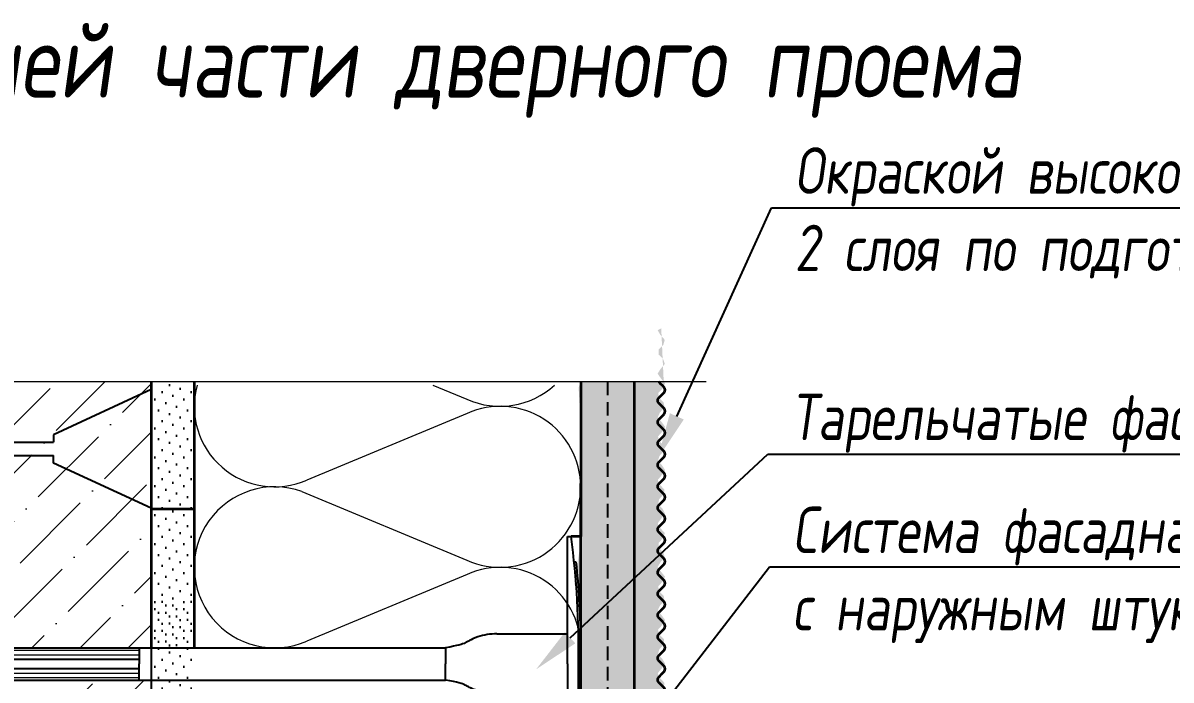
# Model space of a CAD drawing. Header units: millimetres. Extents: x 215300 to 349394, y -116838 to -1602.
# Drawn here: x 347093.6 to 347523, y -1928.4 to -1682.6 of the extents above; entities that cross this region are included whole.
import ezdxf
from ezdxf import colors
from ezdxf.entities.mleader import LeaderData, LeaderLine
from ezdxf.math import Vec2, Vec3

# ---------------------------------------------------------------- set-up
doc = ezdxf.new("R2010")
doc.units = ezdxf.units.MM
doc.linetypes.add('DASHED', pattern=[19.049999999999997, 12.7, -6.35])
for name, color, linetype, lineweight in [('+АР_Размеры', 252, 'Continuous', 9), ('_Линии для надписей', 5, 'Continuous', 9), ('_Штриховки', 250, 'Continuous', 13), ('_Штриховки_точка', 5, 'Continuous', 30), ('АР_Тонкие', 250, 'Continuous', 5), ('АР_Утеплитель', 250, 'Continuous', 13), ('Рисунок', 6, 'Continuous', 35), ('Тонко_черные', 7, 'Continuous', 5)]:
    doc.layers.add(name, color=color, linetype=linetype, lineweight=lineweight)
for name, color, linetype in [('_Дюбель', 5, 'Continuous'), ('_Пунктир', 6, 'DASHED'), ('АР_Таблицы', 250, 'Continuous'), ('Тонкая', 7, 'Continuous')]:
    doc.layers.add(name, color=color, linetype=linetype)
doc.styles.add('Архитект', font='isocpeur.ttf', dxfattribs={"width": 0.8, "oblique": 8})

# ---------------------------------------------------------------- blocks, each defined once
blk = doc.blocks.new('утеплитель')
at = {"layer": 'АР_Утеплитель'}
for p, q in [((-25.97458900007587, 14.5620322346191), (-10.60166635225869, 8.162384554609844)), ((-10.58586496633802, 6.838497686065239), (-25.50526861798312, 0.6238394471720312))]:
    blk.add_line(p, q, dxfattribs=at)
for centre, radius, start, end in [((-28.49999999999955, 7.500000000094474), 7.5, 70.32274650999634, 293.5342702555363), ((-7.521493449437685, 15.02430771533432), 7.52153272777299, 245.825691724005, 359.8148340281726), ((-7.499999495507836, 0.002750887365209564), 7.5, 359.9789847687933, 114.2958742601428)]:
    blk.add_arc(centre, radius, start, end, dxfattribs=at)

msp = doc.modelspace()

# ---------------------------------------------------------------- hatches: boundary and pattern name
at = {"layer": '_Штриховки'}
h = msp.add_hatch(dxfattribs=at)
h.set_pattern_fill('ANSI36', color=256, scale=4.015936533811981, angle=90, style=0)
h.set_pattern_definition([(224.9999999999999, (347903.9324670539, 4985.514821112624), (-24.79409531471832, -6.762025994923172), [31.87649623713259, -6.375299247426514, 0, -6.375299247426514])])
h.paths.add_polyline_path([(346851.2585428361, -2083.928920368448), (346850.5425783138, -1977.189669670147), (346870.8479259369, -1977.189669670147), (346830.237230691, -1961.000948800104), (346850.5425783138, -1961.000948800104), (346850.5425783138, -1816.773276074107), (346827.5569104991, -1816.773276074107), (346827.5569104991, -2080.263515095341)])
h.paths.add_polyline_path([(346875.446017047, -1977.189669670147), (346875.446017047, -2092.498693911469), (347029.1295319442, -2109.826936379504), (347093.590308286, -2109.826936379504), (347141.5757549026, -2013.123184647991), (347141.5757549026, -1928.39548168282), (347035.1222871324, -1928.39548168282), (347029.0984068585, -1922.371601400612), (347035.1222871324, -1916.347721126681), (347141.5757549026, -1916.347721126681), (347141.5757549026, -1816.773276074107), (346875.446017047, -1816.773276074107), (346875.446017047, -1961.000948800104), (346855.140669424, -1961.000948800104), (346895.7513646038, -1977.189669670147)])
at = {"layer": '_Штриховки_точка'}
h = msp.add_hatch(dxfattribs=at)
h.set_pattern_fill('AR-CONC', color=0, scale=0.06023904800717972, angle=2.571095121417787e-44, style=0)
h.set_pattern_definition([(49.99999999999999, (340089.1844164771, -5007.10609619136), (10.97463102182243, -0.9601553389685255), [1.147553864536773, -12.6230925099045]), (355, (340089.1844164771, -5007.10609619136), (-2.122994285856885, 11.50907028267022), [0.9180430916294197, -10.09847400792362]), (100.451, (340090.0989657265, -5007.186108707127), (8.851676412150807, 10.54886256446486), [0.9752701872362391, -10.72797205959863]), (46.18419999999999, (340089.1844164771, -5004.045952552513), (16.32954335804125, -2.532589810673142), [1.721330796805156, -18.93463876485671]), (96.63559999999995, (340090.5452105852, -5004.257000057029), (14.30100507711941, 14.90467993946379), [1.462905280854345, -16.0919580893978]), (351.1840000000001, (340089.1844164771, -5004.045952552513), (14.30102744675114, 14.90465355298663), [1.377064637444129, -15.14771101188541]), (20.99999999999998, (340090.7144883172, -5004.810988464295), (9.133136025006438, -6.160377479410378), [1.147553864536774, -12.62309250990451]), (326.0000000000001, (340090.7144883172, -5004.810988464295), (3.722895352574994, 11.09530773358717), [0.9180430916294181, -10.0984740079236]), (71.4514, (340091.4755785618, -5005.324351658873), (12.85600623302536, 4.934954958842935), [0.9752701872362391, -10.72797205959863]), (37.49999999999997, (340089.1844164771, -5007.10609619136), (0.1860545194875314, 5.093515045928814), [0, -9.976068262373012, 0, -10.25148118986184, 0, -10.13672580340817]), (7.499999999999996, (340089.1844164771, -5007.10609619136), (4.025152857781855, 6.034782455855557), [0, -5.844874350040626, 0, -9.746557489465655, 0, -3.863431343940468]), (327.5, (340085.7723563458, -5007.10609619136), (8.167848371579236, -0.3450940843954985), [0, -3.825179548455912, 0, -11.93456019118245, 0, -15.83624333060748]), (317.5, (340084.2422845057, -5007.10609619136), (8.923160868776575, 1.531667614011072), [0, -4.972733412992684, 0, -7.925772024400644, 0, -11.24602787246038])])
h.paths.add_polyline_path([(347101.8566635068, -2149.178378836149), (347322.2521916131, -2149.178378836149), (347322.2521916131, -1816.773276074107), (347333.2689117301, -1816.773276074107), (347332.3400362912, -1796.852904126638), (347330.9965927182, -1797.498269433056), (347332.0244499343, -1799.30620127018), (347333.6511495826, -1801.114133107303), (347333.1432365214, -1802.922064944426), (347331.3839991564, -1804.729996781549), (347331.3133101005, -1806.537928618671), (347333.0543669554, -1808.345860455795), (347333.6956119476, -1810.153792292918), (347332.1234538297, -1811.961724130041), (347330.9864032912, -1813.769655967164), (347332.2389443793, -1815.577587804287), (347333.7374449218, -1817.385519633132), (347332.9481400331, -1819.193451470255), (347331.2388781116, -1821.001383307378), (347331.4716986254, -1822.809315144501), (347333.2410038317, -1824.617246981624), (347333.5912412607, -1826.425178818746), (347331.9126110624, -1828.233110655869), (347331.0194461998, -1830.041042492993), (347332.4566831634, -1831.848974330116), (347333.7863858931, -1833.656906167239), (347332.7408153053, -1835.464838004362), (347331.1221273351, -1837.272769841485), (347331.6512994891, -1839.080701678607), (347333.4082544065, -1840.88863351573), (347333.4566742677, -1842.696565352854), (347331.7121706297, -1844.504497189977), (347331.0916693152, -1846.3124290271), (347332.6730035134, -1848.120360864223), (347333.7933713774, -1849.928292701346), (347332.5259249781, -1851.736224530191), (347331.0384096664, -1853.544156367314), (347331.8474497866, -1855.352088204437), (347333.5514558405, -1857.16002004156), (347333.2965738742, -1858.967951878682), (347331.5267953047, -1860.775883715806), (347331.1984099306, -1862.583815552929), (347332.8832426567, -1864.391747390052), (347333.7573006131, -1866.199679227175), (347332.308131891, -1868.007611064297), (347330.9923878124, -1869.81554290142), (347332.0554869433, -1871.623474738544), (347333.6659454268, -1873.431406575666), (347333.1156026545, -1875.239338412789), (347331.3611479264, -1877.047270249912), (347331.3350052065, -1878.855202087035), (347333.0827379525, -1880.663133924158), (347333.6823910888, -1882.471065761281), (347332.0920986846, -1884.278997598404), (347330.9886142177, -1886.086929435528), (347332.2707481201, -1887.894861264372), (347333.747060459, -1889.702793101495), (347332.9184234479, -1891.510724938619), (347331.2198911357, -1893.318656775741), (347331.4967925026, -1895.126588612865), (347333.2668265612, -1896.934520449987), (347333.5733057099, -1898.74245228711), (347331.8824881979, -1900.550384124233), (347331.0276878051, -1902.358315961356), (347332.4885705441, -1904.16624779848), (347333.790138164, -1905.974179635603), (347332.7096990269, -1907.782111472725), (347331.1076877054, -1909.590043309848), (347331.6791090459, -1911.397975146971), (347333.4308457767, -1913.205906984094), (347333.4347070509, -1915.013838821217), (347331.6839630714, -1916.82177065834), (347331.1052586397, -1918.629702495464), (347332.7042915747, -1920.437634332586), (347333.7906956305, -1922.245566161431), (347332.4940919666, -1924.053497998555), (347331.0292003423, -1925.861429835677), (347331.8772920635, -1927.669361672801), (347333.5701328919, -1929.477293509923), (347333.2712578842, -1931.285225347046), (347331.5011860786, -1933.09315718417), (347331.2166639485, -1934.901089021292), (347332.9132484386, -1936.709020858415), (347333.7486441197, -1938.516952695538), (347332.2762651718, -1940.324884532661), (347330.9890918854, -1942.132816369784), (347332.0866789146, -1943.940748206907), (347333.6800252, -1945.74868004403), (347333.0876210497, -1947.556611881153), (347331.3388200582, -1949.364543718276), (347331.3572409585, -1951.172475555399), (347333.1107783632, -1952.980407392522), (347333.6684369411, -1954.788339229645), (347332.0608813498, -1956.59627105849), (347330.9917511427, -1958.404202895613), (347332.3026067601, -1960.212134732736), (347333.7558598621, -1962.020066569859), (347332.8884591215, -1963.827998406982), (347331.2015275848, -1965.635930244105), (347331.5223268967, -1967.443862081228), (347333.2922186417, -1969.251793918351), (347333.5547368671, -1971.059725755474), (347331.8526032069, -1972.867657592597), (347331.036755478, -1974.67558942972), (347332.5204128267, -1976.483521266843), (347333.7929741709, -1978.291453103966), (347332.678435005, -1980.099384941088), (347331.0939715636, -1981.907316778212), (347331.7072591225, -1983.715248615335), (347333.4529065008, -1985.523180452457), (347333.4122065388, -1987.331112289581), (347331.6560934502, -1989.139044126703), (347331.1195739686, -1990.946975963826), (347332.7354345408, -1992.754907792671), (347333.7871011032, -1994.562839629795), (347332.4622113407, -1996.370771466918), (347331.0208145691, -1998.17870330404), (347331.9073747967, -1999.986635141163), (347333.588179234, -2001.794566978287), (347333.2455087286, -2003.602498815409), (347331.4760148526, -2005.410430652533), (347331.2355439077, -2007.218362489656), (347332.9430089961, -2009.026294326779), (347333.7391689757, -2010.834226163902), (347332.2444509677, -2012.642158001024), (347330.9867194405, -2014.450089838147), (347332.1180112127, -2016.258021675271), (347333.6933741344, -2018.065953512393), (347333.0593062764, -2019.873885349517), (347331.3170301869, -2021.68181718664), (347331.3800025224, -2023.489749023762), (347333.1384735528, -2025.297680860886), (347333.6537641395, -2027.10561268973), (347332.0298164607, -2028.913544526854), (347330.9957995635, -2030.721476363977), (347332.3345056635, -2032.529408201099), (347333.763828363, -2034.337340038222), (347332.858261756, -2036.145271875346), (347331.1838021601, -2037.953203712468), (347331.5482871055, -2039.761135549592), (347333.3171654373, -2041.569067386715), (347333.5355494337, -2043.376999223837), (347331.822970725, -2045.18493106096), (347331.0466345173, -2046.992862898083), (347332.5521953763, -2048.800794735205), (347333.7948792789, -2050.608726572329), (347332.6470380067, -2052.416658409452), (347331.080993479, -2054.224590246575), (347331.7357349507, -2056.032522083698), (347333.474421877, -2057.840453920821), (347333.3891874992, -2059.648385757943), (347331.6285763347, -2061.456317586789), (347331.1346006668, -2063.264249423912), (347332.7664176441, -2065.072181261035), (347333.7826024314, -2066.880113098157), (347332.4302978019, -2068.688044935282), (347331.0132669163, -2070.495976772404), (347331.9376832185, -2072.303908609526), (347333.6055802314, -2074.11184044665), (347333.219341109, -2075.919772283773), (347331.4512961955, -2077.727704120896), (347331.2550351731, -2079.535635958019), (347332.9725096941, -2081.343567795142), (347333.7288896836, -2083.151499632265), (347332.2127037815, -2084.959431469388), (347330.9852852455, -2086.767363306511), (347332.1494692686, -2088.575295143634), (347333.7059776609, -2090.383226980757), (347333.0306729695, -2092.191158817879), (347331.2957929479, -2093.999090655002), (347331.403275395, -2095.807022483847), (347333.1658088193, -2097.614954320971), (347333.6383873194, -2099.422886166371), (347331.9989187189, -2101.230818003494), (347331.0007447782, -2103.03874983234), (347332.3664302617, -2104.846681661184), (347333.7709514588, -2106.654613506586), (347332.8278459864, -2108.462545385099), (347331.1667294309, -2110.270477213944), (347331.5746582954, -2112.078408910341), (347333.3416519159, -2113.88634068952), (347333.5157585749, -2115.694272948814), (347331.7936068441, -2117.502205199833), (347331.0573093601, -2119.310135927718), (347332.5838982592, -2121.118065745035), (347333.7958387863, -2122.925999982747), (347332.6155402169, -2124.733940014987), (347331.0687784177, -2126.541868458173), (347331.7644691154, -2128.349771107436), (347333.4953156827, -2130.157698904945), (347333.3658037689, -2131.965723669724), (347331.6017004581, -2133.773717831122), (347331.150029737, -2135.581386729172), (347332.7961705861, -2137.388966209392), (347333.7775354321, -2139.197535146469), (347332.4020389207, -2141.007018029433), (347331.0076678141, -2142.813757245313), (347331.9565747669, -2144.615801503738), (347333.6124222761, -2146.42453345741), (347333.2257635638, -2148.252312956319), (347331.4766823158, -2150.067946166664), (347331.1954163124, -2151.816026997936), (347332.7974091579, -2153.56629386414), (347333.855586186, -2155.532520644352), (347332.9287451226, -2157.622688579675), (347330.9848039355, -2159.084636774874), (347329.9317068201, -2158.005664472886), (347328.8786096385, -2157.272609415823), (347327.825512523, -2157.434951405482), (347326.7724154076, -2158.346648671527), (347325.719318226, -2159.407244343431), (347324.6662211107, -2160.008448087078), (347323.613123929, -2159.665829972584), (347322.5600268136, -2158.680203003639), (347321.5069296983, -2157.659152312166), (347320.4538325166, -2157.210959507385), (347319.4007354013, -2157.719108488677), (347318.3476382857, -2158.757496810175), (347317.2945411041, -2159.717834162588), (347316.2414439887, -2159.994036262675), (347315.1883468071, -2159.340819604123), (347314.1352496917, -2158.270838280426), (347313.0821525764, -2157.392382617424), (347312.0290553946, -2157.299958374097), (347310.9759582792, -2158.077074359554), (347309.9228611638, -2159.157480326826), (347308.8697639822, -2159.932885950065), (347307.8166668669, -2159.837642975695), (347306.7635696852, -2158.957796005401), (347305.7104725699, -2157.888133753187), (347304.6573754544, -2157.23694652006), (347303.6042782728, -2157.515848306773), (347302.5511811574, -2158.477257903272), (347301.4980839757, -2159.515008098359), (347300.4449868604, -2160.020808582744), (347299.3918897448, -2159.570154171891), (347298.3387925633, -2158.548350307814), (347297.285695448, -2157.563680528485), (347296.2325983325, -2157.223689967036), (347295.1795011509, -2157.827038198855), (347294.1264040354, -2158.888067980159), (347293.0733068538, -2159.79848899338), (347292.0202097385, -2159.958041456412), (347290.9671126231, -2159.223160982659), (347289.9140154414, -2158.14407363448), (347288.8609183261, -2157.329069737718), (347287.8078212108, -2157.356692528774), (347286.754724029, -2158.201936902386), (347285.7016269136, -2159.277913458814), (347284.648529732, -2159.976331880489), (347283.5954326165, -2159.762694454244), (347282.5423355011, -2158.828254531121), (347281.4892383196, -2157.776557116797), (347280.4361412041, -2157.215892528835), (347279.3830440887, -2157.606486196802), (347278.3299469071, -2158.608953302528), (347277.2768497916, -2159.615203224399), (347276.2237526102, -2160.017079415639), (347275.1706554947, -2159.466351911482), (347274.1175583793, -2158.417025956949), (347273.0644611977, -2157.477391886161), (347272.0113640824, -2157.251587162053), (347270.9582669007, -2157.941479839722), (347269.9051697853, -2159.01649626788), (347268.8520726699, -2159.868346145516), (347267.7989754882, -2159.908494443807), (347266.7458783729, -2159.100604951251), (347265.6927812574, -2158.021066391541), (347264.6396840758, -2157.278169065691), (347263.5865869604, -2157.425364369048), (347262.5334897786, -2158.33008232614), (347261.4803926632, -2159.392974667051), (347260.427295548, -2160.00575108249), (347259.3741983664, -2159.677422776219), (347258.3211012509, -2158.697044713219), (347257.2680041355, -2157.671966941459), (347256.2149069539, -2157.210478222261), (347255.1618098386, -2157.705832706102), (347254.1087126569, -2158.740702532936), (347253.0556155416, -2159.706797376918), (347252.0025184261, -2159.997608124931), (347250.9494212444, -2159.355455544271), (347249.896324129, -2158.287262320509), (347248.8432270135, -2157.401318754656), (347247.790129832, -2157.293618731245), (347246.7370327166, -2158.061401050095), (347245.6839355348, -2159.141749328712), (347244.6308384197, -2159.926373257807), (347243.5777413042, -2159.84642757777), (347242.5246441225, -2158.974183879358), (347241.4715470071, -2157.902848896238), (347240.4184498255, -2157.240712962528), (347239.3653527102, -2157.504941533732), (347238.3122555948, -2158.460478269631), (347237.259158413, -2159.501631590351), (347236.2060612977, -2160.020111194879), (347235.1529641822, -2159.582860311085), (347234.0998670005, -2158.565198896325), (347233.0467698852, -2157.57539558008), (347231.9936727036, -2157.221195299048), (347230.9405755881, -2157.812855490044), (347229.8874784727, -2158.871473225036), (347228.8343812913, -2159.788758186455), (347227.7812841759, -2159.963420300483), (347226.7281870604, -2159.238497447994), (347225.6750898787, -2158.160091743121), (347224.6219927632, -2157.336493495156), (347223.5688955818, -2157.34875232171), (347222.5157984664, -2158.185769477065), (347221.462701351, -2159.262794801467), (347220.4096041694, -2159.971537977349), (347219.3565070538, -2159.772873227763), (347218.3034099385, -2158.844930119894), (347217.2503127568, -2157.790453526312), (347216.1972156415, -2157.217733772861), (347215.1441184598, -2157.594391661642), (347214.0910213444, -2158.592092363395), (347213.0379242291, -2159.602851867528), (347211.9848270474, -2160.018454920429), (347210.931729932, -2159.480039403471), (347209.8786327504, -2158.433749458182), (347208.8255356349, -2157.487875393848), (347207.7724385196, -2157.24721108569), (347206.719341338, -2157.926522179167), (347205.6662442225, -2159.000233025918), (347204.6131471071, -2159.860053291823), (347203.5600499256, -2159.915548278652), (347202.5069528101, -2159.116509959005), (347201.4538556286, -2158.036546585974), (347200.400758513, -2157.283948460571), (347199.3476613977, -2157.41595557226), (347198.294564216, -2158.313552759445), (347197.2414671007, -2159.378600324958), (347196.1883699852, -2160.002807951233), (347195.1352728037, -2159.688863738416), (347194.0821756882, -2158.71387603404), (347193.0290785065, -2157.684912634671), (347191.9759813912, -2157.210263841322), (347190.9228842758, -2157.692682391589), (347189.8697870942, -2158.723892262803), (347188.8166899788, -2159.695603145676), (347187.7635928635, -2160.000939464653), (347186.7104956817, -2159.369992422841), (347185.6573985663, -2158.303728735139), (347184.6043013847, -2157.410438727391), (347183.5512042693, -2157.287493237551), (347182.4981071539, -2158.045800428838), (347181.4450099722, -2159.125949574399), (347180.3919128568, -2159.919650348394), (347179.3388157414, -2159.855024437176), (347178.2857185599, -2158.990525455047), (347177.2326214444, -2157.917659201975), (347176.1795242627, -2157.244716003807), (347175.1264271474, -2157.494196121707), (347174.0733300321, -2158.443718544329), (347173.0202328504, -2159.48813354628), (347171.967135735, -2160.019150809994), (347170.9140385534, -2159.595431479193), (347169.8609414379, -2158.582053974707), (347168.8078443225, -2157.587258565948), (347167.754747141, -2157.218950664895), (347166.7016500255, -2157.798781370668), (347165.6485529102, -2158.854845614946), (347164.5954557285, -2159.778853055328), (347163.542358613, -2159.968575484095), (347162.4892614315, -2159.253751713825), (347161.436164316, -2158.176169096662), (347160.3830672007, -2157.344117958452), (347159.3299700191, -2157.341009376897), (347158.2768729037, -2158.169657861316), (347157.2237757883, -2159.247590509291), (347156.1706786066, -2159.966516986703), (347155.1175814912, -2159.782881120685), (347154.0644843097, -2158.861576280747), (347153.0113871943, -2157.804461960587), (347151.9582900787, -2157.219828494328), (347150.9051928971, -2157.582441617147), (347149.8520957818, -2158.575234462252), (347148.7989986663, -2159.590362095968), (347147.7459014847, -2160.019570880082), (347146.6928043694, -2159.493608794724), (347145.6397071877, -2158.450496303078), (347144.5866100724, -2157.498523697879), (347143.5335129569, -2157.243068181088), (347142.4804157753, -2157.911656245971), (347141.4273186599, -2158.983920042082), (347140.3742215446, -2159.851569251857), (347139.3211243629, -2159.922395339943), (347138.2680272475, -2159.132349645887), (347137.2149300659, -2158.052102903937), (347136.1618329503, -2157.289945431658), (347135.108735835, -2157.406727159093), (347134.0556386533, -2158.297062131971), (347133.002541538, -2159.364123469408), (347112.6702195645, -2159.801050083201)])
h = msp.add_hatch(dxfattribs=at)
h.set_pattern_fill('DOTS', color=0, scale=2.409561920287191, angle=44.99999999999999, style=0)
h.set_pattern_definition([(44.99999999999997, (340089.1844164771, -5007.10609619136), (-1.352405198984636, 4.057215596953903), [0, -3.825179548455913])])
h.paths.add_polyline_path([(347102.3735565615, -2149.175706019572), (347101.8186289608, -2129.101368981611), (347302.1725088923, -2129.098696165034), (347302.1725088923, -1894.085288301554), (347299.7608146886, -1892.597907927906), (347301.8079813655, -1879.564251843057), (347302.1725088923, -1852.303334684953), (347302.1725088923, -1837.82769434629), (347301.874404921, -1826.707686075972), (347301.437482496, -1819.013247967397), (347302.1725087599, -1816.773276074107), (347322.2521916131, -1816.773276074107), (347322.2521916131, -2149.178378836149)])
h = msp.add_hatch(dxfattribs=at)
h.set_pattern_fill('DOTS', color=0, scale=2.409561920287189, angle=135, style=0)
h.set_pattern_definition([(224.9999999999999, (350849.8774884167, 4961.54836142291), (-4.057215596953906, 1.352405198984634), [0, -3.825179548455909])])
h.paths.add_polyline_path([(347141.5757549026, -1816.773276074107), (347157.6395010395, -1816.773276074107), (347157.6395010395, -1916.347721126681), (347141.5757549026, -1916.347721126681)])
h = msp.add_hatch(dxfattribs=at)
h.set_pattern_fill('DOTS', color=0, scale=2.409561920287189, angle=135, style=0)
h.set_pattern_definition([(224.9999999999999, (350849.8774884167, 4991.346610511149), (-4.057215596953906, 1.352405198984634), [0, -3.825179548455909])])
h.paths.add_polyline_path([(347141.5757549026, -1898.597232594579), (347157.6395010395, -1898.597257121983), (347157.6395010395, -2109.826936379504), (347141.5757549026, -2109.826936379504)])

# ---------------------------------------------------------------- linework, layer by layer
at = {"layer": '+АР_Размеры', "ltscale": 100, "elevation": -2.739175922796548e-08}
msp.add_lwpolyline([(346807.3658039271, -1816.773276074108), (347032.2710325036, -1816.773276074108), (347032.2710325036, -1837.078623672234), (347048.4597534068, -1796.467928467705), (347048.4597534068, -1816.773276074108), (347349.125693658, -1816.773276074108)], dxfattribs=at)
at = {"layer": '_Дюбель'}
for p, q in [((347297.2742489064, -1922.371601400613, -2.737681893735753e-08), (347297.2742489064, -1874.736945772439, -2.737679314957961e-08)), ((347297.2742489064, -1874.736945772439, -2.737679314957961e-08), (347298.6588237528, -1874.736945772439, -2.737679314957961e-08)), ((347300.5743633478, -1884.278895233949, -2.73767983152656e-08), (347299.7676033577, -1884.278895233949, -2.73767983152656e-08)), ((347270.8940287757, -1911.126850997732, -2.737681284983318e-08), (347297.2742489064, -1911.126850997732, -2.737681284983318e-08)), ((347302.2132162715, -1912.58224367912, -2.737681363773314e-08), (347302.2132162715, -1932.160959130384, -2.737682423698193e-08)), ((347035.1222871324, -1916.347721126683, -2.737681567623421e-08), (347251.6145253832, -1916.347721126683, -2.737681567623421e-08)), ((347137.0357061442, -1916.347721126683, -2.737681567623421e-08), (347137.0357061442, -1922.371601400613, -2.737681893735753e-08)), ((347251.6145253832, -1916.347721126683, -2.737681567623421e-08), (347251.6145253832, -1922.371601400613, -2.737681893735753e-08)), ((347048.091757839, -1920.646789535017, -2.737681800360321e-08), (347137.0357061442, -1920.646789535017, -2.737681800360321e-08)), ((347137.0357061442, -1928.395481682822, -2.737682219848086e-08), (347137.0357061442, -1922.371601400613, -2.737681893735753e-08)), ((347251.6145253832, -1928.395481682822, -2.737682219848086e-08), (347251.6145253832, -1922.371601400613, -2.737681893735753e-08)), ((347297.2742489064, -1922.371601400613, -2.737681893735753e-08), (347297.2742489064, -1970.006257037064, -2.737684472513546e-08)), ((347048.091757839, -1924.096413274487, -2.737681987111185e-08), (347137.0357061442, -1924.096413274487, -2.737681987111185e-08)), ((347035.1222871324, -1928.395481682822, -2.737682219848086e-08), (347251.6145253832, -1928.395481682822, -2.737682219848086e-08))]:
    msp.add_line(p, q, dxfattribs=at)
for centre, radius, start, end in [((346972.4590981887, -1917.476922539867, -2.739060666890297e-08), 328.9877908957562, 359.1475200081862, 7.464595362991862), ((346972.4590981887, -1917.476922539867, -2.739060666890297e-08), 329.7904429584973, 0.8504030314166898, 5.777407484078089), ((347270.8940287757, -1935.206412882039, -2.739076823139596e-08), 24.0795618822351, 90, 107.4391717423184), ((346972.4590981887, -1927.266280269638, -2.739060666890297e-08), 328.9877908957562, 352.5354046370081, 0.8524799918137564)]:
    msp.add_arc(centre, radius, start, end, dxfattribs=at)
for points in [[(347263.6775582509, -1912.233649594561, -2.737681344901619e-08), (347257.8512966405, -1914.471361870707, -2.73768146604373e-08), (347261.0992655057, -1914.613145508137, -2.737681473719413e-08), (347251.6145253832, -1916.347721126683, -2.737681567623421e-08)], [(347263.6775582509, -1932.509553214944, -2.737682442569887e-08), (347257.8512966405, -1930.271840938797, -2.737682321427777e-08), (347261.0992655057, -1930.13005729309, -2.737682313752093e-08), (347251.6145253832, -1928.395481682822, -2.737682219848086e-08)]]:
    msp.add_open_spline(points, degree=3, dxfattribs=at)
at = {"layer": '_Пунктир', "ltscale": 0.4}
msp.add_line((347312.2354556472, -1816.773276074108, -2.738162442290444e-08), (347312.2354556472, -2121.579261733014, -2.737603797553894e-08), dxfattribs=at)
at = {"layer": '_Штриховки'}
for p, q in [((347246.9575887003, -1818.069773259364, -2.737266574161401e-08), (347259.6375970288, -1823.348378224672, -2.73726685992707e-08)), ((347259.7010543827, -1828.665023869846, -2.737268639596721e-08), (347199.785676174, -1853.622696932531, -2.737269990720019e-08))]:
    msp.add_line(p, q, dxfattribs=at)
for centre, radius, start, end in [((347187.7590250542, -1826.008472554154, -2.737268495780093e-08), 30.11952400358986, 164.7178229383705, 293.5342816429142), ((347272.0073759247, -1795.791330313765, -2.73726685992707e-08), 30.20599807172604, 245.8256655205685, 312.4768344904889), ((347272.0936942432, -1856.116949171174, -2.737270125750329e-08), 30.11952400358986, 359.9789835074059, 114.2958593985055)]:
    msp.add_arc(centre, radius, start, end, dxfattribs=at)
at = {"layer": 'Рисунок'}
for p, q in [((347141.5757549026, -1816.773276074108, -2.737676177002575e-08), (347141.5757549026, -1916.347696599278, -2.737681567622092e-08)), ((347157.6395010395, -1816.773276074108, -2.737676177002575e-08), (347157.6395010395, -1916.347696599278, -2.737681567622092e-08)), ((347302.2132162715, -1816.773276074108, -2.737676177002575e-08), (347302.2132162715, -1874.736945772439, -2.737679314957961e-08)), ((347322.2752970076, -1816.773276074108, -2.738167048859277e-08), (347322.2752970076, -2148.987494033571, -2.737608091791135e-08)), ((347302.1956143531, -1854.816573824972, -2.738202090063418e-08), (347302.1956143531, -2128.907811362455, -2.737607004745598e-08)), ((347157.6395010395, -1864.52919558731, -2.73767876234518e-08), (347141.5757549026, -1864.52919558731, -2.73767876234518e-08)), ((347302.2132162715, -1874.736945772439, -2.737679314957961e-08), (347298.6585092591, -1874.736945772439, -2.737679314957961e-08))]:
    msp.add_line(p, q, dxfattribs=at)
msp.add_open_spline([(347332.2999937263, -2149.037732209063, -2.737608094510858e-08), (347333.0462005798, -2148.311872091851, -2.737608055215267e-08), (347335.2957518689, -2146.211023825317, -2.737607941482508e-08), (347328.2101632829, -2142.836210772059, -2.737607758781639e-08), (347336.6266274109, -2138.812406694139, -2.73760754094661e-08), (347328.1977165729, -2134.798578266737, -2.737607323651628e-08), (347336.629962542, -2130.782076865479, -2.73760710621194e-08), (347328.1968228914, -2126.766291684298, -2.737606888811027e-08), (347336.6302020049, -2122.750314596663, -2.737606671399725e-08), (347328.1967587211, -2118.734388931317, -2.737606453991206e-08), (347336.6302191567, -2114.718449483274, -2.73760623658194e-08), (347328.1967541517, -2110.702513727173, -2.737606019172876e-08), (347336.6302204149, -2106.686576986003, -2.737605801763758e-08), (347328.1967538204, -2102.670640509726, -2.737605584354654e-08), (347336.6302204811, -2098.654703958946, -2.737605366945546e-08), (347328.1967537544, -2094.638767433001, -2.737605149536439e-08), (347336.6302204811, -2090.622830898777, -2.737604932127332e-08), (347328.1967537544, -2086.606894364553, -2.737604714718225e-08), (347336.6302204811, -2092.920444204097, -2.738217463006885e-08), (347328.1967537544, -2088.904507669874, -2.738217245597778e-08), (347336.6302204811, -2090.622830898777, -2.737604062490902e-08), (347328.1967537544, -2086.606894364553, -2.737603845081796e-08), (347336.6302204811, -2092.920444204097, -2.738216593370457e-08), (347328.1967537544, -2088.904507669874, -2.738216375961349e-08), (347336.6302204811, -2084.888571135651, -2.738216158552243e-08), (347328.1967537544, -2080.872634601427, -2.738215941143134e-08), (347336.6302204811, -2076.856698067203, -2.738215723734028e-08), (347328.1967537544, -2072.84076153298, -2.738215506324921e-08), (347336.6302204811, -2068.824824998756, -2.738215288915814e-08), (347328.1967537544, -2064.808888464534, -2.738215071506706e-08), (347336.6302204811, -2060.79295193031, -2.738214854097599e-08), (347328.1967537544, -2056.777015396087, -2.738214636688492e-08), (347336.6302204811, -2052.761078861864, -2.738214419279386e-08), (347328.1967537544, -2048.745142327641, -2.738214201870277e-08), (347336.6302204811, -2044.729205793418, -2.738213984461171e-08), (347328.1967537544, -2040.713269267473, -2.738213767052063e-08), (347336.6302204811, -2036.697332733249, -2.738213549642957e-08), (347328.1967537544, -2032.681396199025, -2.73821333223385e-08), (347336.6302204811, -2028.665459664802, -2.738213114824742e-08), (347328.1967537544, -2024.64952313058, -2.738212897415636e-08), (347336.6302204811, -2020.633586596355, -2.738212680006528e-08), (347328.1967537544, -2016.617650062132, -2.738212462597421e-08), (347336.6302204811, -2012.60171352791, -2.738212245188314e-08), (347328.1967537544, -2008.585776993687, -2.738212027779207e-08), (347336.6302204811, -2004.569840459463, -2.738211810370098e-08), (347328.1967537544, -2000.55390392524, -2.738211592960992e-08), (347336.6302204811, -1996.537967391016, -2.738211375551885e-08), (347328.1967537544, -1992.522030856793, -2.738211158142778e-08), (347336.6302204811, -1988.50609432257, -2.73821094073367e-08), (347328.1967537544, -1984.490157788346, -2.738210723324564e-08), (347336.6302204811, -1980.474221254122, -2.738210505915456e-08), (347328.1967537544, -1976.4582847199, -2.73821028850635e-08), (347336.6302204811, -1972.442348185677, -2.738210071097242e-08), (347328.1967537544, -1968.426411651453, -2.738209853688136e-08), (347336.6302204811, -1964.41047511723, -2.738209636279028e-08), (347328.1967537544, -1960.394538583006, -2.738209418869921e-08), (347336.6302204811, -1956.378602057061, -2.738209201460813e-08), (347328.1967537544, -1952.362665522838, -2.738208984051706e-08), (347336.6302204811, -1948.346728988615, -2.7382087666426e-08), (347328.1967537544, -1944.330792454392, -2.738208549233492e-08), (347336.6302204811, -1940.314855920168, -2.738208331824385e-08), (347328.1967537544, -1936.298919385944, -2.738208114415278e-08), (347336.6302204811, -1932.282982851722, -2.73820789700617e-08), (347328.1967537544, -1928.267046317499, -2.738207679597064e-08), (347336.6302204811, -1924.251109783275, -2.738207462187956e-08), (347328.1967537544, -1920.235173249052, -2.738207244778849e-08), (347336.6302204811, -1916.219236714828, -2.738207027369743e-08), (347328.1967537544, -1912.203300180605, -2.738206809960635e-08), (347336.6302204811, -1908.187363646382, -2.738206592551527e-08), (347328.1967537544, -1904.171427112158, -2.738206375142421e-08), (347336.6302204811, -1900.155490577934, -2.738206157733312e-08), (347328.1967537544, -1896.139554043712, -2.738205940324206e-08), (347336.6302204811, -1892.123617509489, -2.7382057229151e-08), (347328.1967537544, -1888.107680975266, -2.738205505505992e-08), (347336.6302204811, -1884.091744441042, -2.738205288096885e-08), (347328.1967537544, -1880.075807906819, -2.738205070687777e-08), (347336.6302204811, -1876.059871380873, -2.738204853278671e-08), (347328.1967537544, -1872.04393484665, -2.738204635869564e-08), (347336.6302204811, -1868.027998312427, -2.738204418460456e-08), (347328.1967537544, -1864.012061778204, -2.738204201051349e-08), (347336.6302204811, -1859.99612524398, -2.738203983642242e-08), (347328.1967537544, -1855.980188709757, -2.738203766233135e-08), (347336.6302204811, -1851.964252175535, -2.738203548824028e-08), (347328.1967537544, -1847.948315641311, -2.73820333141492e-08), (347336.6302204811, -1843.932379107087, -2.738203114005814e-08), (347328.1967537544, -1839.916442572864, -2.738202896596705e-08), (347336.6302204811, -1835.900506038641, -2.738202679187599e-08), (347328.1967537544, -1831.884569504417, -2.738202461778492e-08), (347336.6302204811, -1827.868632970194, -2.738202244369385e-08), (347328.1967537544, -1823.852696435971, -2.738202026960277e-08), (347335.9635036097, -1820.154244140035, -2.738201826738684e-08), (347332.1832190434, -1817.794437349988, -2.738201698986793e-08), (347331.407277592, -1816.773276074108, -2.738201643704604e-08)], degree=3, knots=[3.00325970649609, 3.00325970649609, 3.00325970649609, 3.00325970649609, 3.661966684720189, 4.882622246293586, 6.103277807866982, 7.323933369440379, 8.544588931013775, 9.765244492587172, 10.98590005416057, 12.20655561573396, 13.42721117730736, 14.64786673888076, 15.86852230045415, 17.08917786202755, 18.30983342360095, 19.53048898517434, 20.75114454674774, 21.97180010832113, 23.19245566989453, 24.41311123146792, 25.63376679304132, 26.85442235461471, 28.07507791618811, 29.2957334777615, 30.5163890393349, 31.73704460090829, 32.95770016248169, 34.17835572405508, 35.39901128562848, 36.61966684720187, 37.84032240877526, 39.06097797034866, 40.28163353192205, 41.50228909349545, 42.72294465506884, 43.94360021664224, 45.16425577821563, 46.38491133978903, 47.60556690136242, 48.82622246293582, 50.04687802450921, 51.26753358608261, 52.488189147656, 53.7088447092294, 54.92950027080279, 56.15015583237619, 57.37081139394958, 58.59146695552298, 59.81212251709637, 61.03277807866976, 62.25343364024316, 63.47408920181655, 64.69474476338995, 65.91540032496334, 67.13605588653674, 68.35671144811013, 69.57736700968353, 70.79802257125692, 72.01867813283032, 73.23933369440371, 74.4599892559771, 75.6806448175505, 76.9013003791239, 78.12195594069729, 79.34261150227069, 80.56326706384408, 81.78392262541747, 83.00457818699087, 84.22523374856426, 85.44588931013766, 86.66654487171105, 87.88720043328445, 89.10785599485784, 90.32851155643124, 91.54916711800463, 92.76982267957803, 93.99047824115142, 95.21113380272482, 96.43178936429821, 97.6524449258716, 98.873100487445, 100.0937560490184, 101.3144116105918, 102.5350671721652, 103.7557227337386, 104.976378295312, 106.1970338568854, 107.4176894184588, 108.6383449800322, 109.8590005416056, 111.0796561031789, 112.0108109026064, 112.0108109026064, 112.0108109026064, 112.0108109026064], dxfattribs=at)
at = {"layer": 'Тонкая', "ltscale": 100}
for p, q in [((347141.5757549026, -1819.739359393241, -2.737693655103827e-08), (347105.0307324195, -1836.606292830357, -2.737693655103827e-08)), ((347105.0307324195, -1836.606292830357, -2.737693655103827e-08), (347105.0307324195, -1839.417448405969, -2.737693655103827e-08)), ((347072.9835589105, -1839.417448405969, -2.737693655103827e-08), (347105.0307324195, -1839.417448405969, -2.737693655103827e-08)), ((347072.9835589105, -1844.453850227171, -2.737693655103827e-08), (347105.0307324195, -1844.453850227171, -2.737693655103827e-08)), ((347105.0307324195, -1847.265005802783, -2.737693655103827e-08), (347105.0307324195, -1844.453850227171, -2.737693655103827e-08)), ((347141.5757549026, -1864.131939239899, -2.737693655103827e-08), (347105.0307324195, -1847.265005802783, -2.737693655103827e-08)), ((347141.5757549026, -1911.921583992188, -2.737693655103827e-08), (347141.5757549026, -1855.698472521341, -2.737693655103827e-08)), ((347141.5757549026, -1864.131939239899, -2.737693655103827e-08), (347141.5757549026, -2013.123184647993, -2.737693655103827e-08))]:
    msp.add_line(p, q, dxfattribs=at)
at = {"layer": 'Тонко_черные'}
for p, q in [((347048.091757839, -1917.251415836553, -2.73768161654637e-08), (347137.0357061442, -1917.251415836553, -2.73768161654637e-08)), ((347048.091757839, -1918.92760708539, -2.737681707289647e-08), (347137.0357061442, -1918.92760708539, -2.737681707289647e-08)), ((347048.091757839, -1925.815595715836, -2.73768208018186e-08), (347137.0357061442, -1925.815595715836, -2.73768208018186e-08)), ((347048.091757839, -1927.491786964673, -2.737682170925137e-08), (347137.0357061442, -1927.491786964673, -2.737682170925137e-08))]:
    msp.add_line(p, q, dxfattribs=at)

# ---------------------------------------------------------------- block references
at = {"layer": '_Линии для надписей', "xscale": 4.015936533811981, "yscale": 4.015936533811981, "zscale": 4.015936533811981}
msp.add_blockref('утеплитель', (347302.2132162715, -1916.344949794871, -2.736882099589069e-08), dxfattribs=at)

# ---------------------------------------------------------------- texts
at = {"layer": 'АР_Таблицы', "lineweight": 9, "insert": (347205.9142664237, -1700.424082265175, -2.737714133789228e-08), "char_height": 27.77600828059688, "width": 664.7797713896389, "attachment_point": 5, "style": 'Архитект'}
msp.add_mtext('Узел верхней части дверного проема', dxfattribs=at)

# ---------------------------------------------------------------- leaders
at = {"layer": 'АР_Тонкие'}
ml = msp.add_multileader_mtext('Standard', dxfattribs=at)
ml.set_content('\\pxqlsm1;Окраской высококачественной фасадной краской в 2 слоя по подготовленной поверхности', color=256, style='Архитект')
ml.set_leader_properties()
ml.build(insert=Vec2(0, 0))
ml.multileader.update_dxf_attribs({"text_left_attachment_type": 6, "text_right_attachment_type": 6, "dogleg_length": 100, "arrow_head_size": 17.36000517537304})
ctx = ml.context
ctx.base_point, ctx.char_height, ctx.arrow_head_size, ctx.landing_gap_size, ctx.plane_origin, ctx.plane_x_axis = Vec3(347815.556805454, -1751.696120652653, -2.738213337484998e-08), 17.36000517537304, 17.36000517537304, 1.736000517537305, Vec3(345867.8300824178, -2739.710876494563, -2.738213337484998e-08), Vec3(-1, 0)
ctx.left_attachment, ctx.right_attachment = 6, 6
notes = []
notes.append((ctx, [(0, (1, 1, 0), (347373.5616847957, -1751.696120652653, -2.738213337484998e-08), (1, 0), 6.944002070149219, [(0, [(347331.0097406653, -1845.559599037844, -2.738213337484998e-08)], 0, [])])]))
ctx.mtext.insert, ctx.mtext.width, ctx.mtext.flow_direction = Vec3(347382.2416873832, -1729.128113924668, -2.738213337484998e-08), 448.8532756622468, 5
ml = msp.add_multileader_mtext('Standard', dxfattribs=at)
ml.set_content('\\pxsm1,ql;Тарельчатые фасадные дюбеля', color=256, style='Архитект')
ml.set_leader_properties()
ml.build(insert=Vec2(0, 0))
ml.multileader.update_dxf_attribs({"text_left_attachment_type": 6, "text_right_attachment_type": 6, "dogleg_length": 100, "arrow_head_size": 17.36000517537304})
ctx = ml.context
ctx.base_point, ctx.char_height, ctx.arrow_head_size, ctx.landing_gap_size, ctx.plane_origin, ctx.plane_x_axis = Vec3(347658.0217154958, -1843.848207768326, -2.738213337484998e-08), 17.36000517537304, 17.36000517537304, 1.736000517537305, Vec3(345867.8300824178, -2792.218767037157, -2.738213337484998e-08), Vec3(-1, 0)
ctx.left_attachment, ctx.right_attachment = 6, 6
notes.append((ctx, [(0, (1, 1, 0), (347372.2666414159, -1843.848207768326, -2.738213337484998e-08), (1, 0), 6.944002070149219, [(0, [(347285.5338964859, -1924.396258401796, -2.738213337484998e-08)], 0, [])])]))
ctx.mtext.insert, ctx.mtext.width, ctx.mtext.flow_direction = Vec3(347380.9466440036, -1821.280201040342, -2.738213337484998e-08), 349.0592032585619, 5
ml = msp.add_multileader_mtext('Standard', dxfattribs=at)
ml.set_content('\\pxsm1,ql;Система фасадная теплоизоляционная композиционная с наружным штукатурным слоем «BAUMIT Mineral»', color=256, style='Архитект')
ml.set_leader_properties()
ml.build(insert=Vec2(0, 0))
ml.multileader.update_dxf_attribs({"text_left_attachment_type": 6, "text_right_attachment_type": 6, "dogleg_length": 100, "arrow_head_size": 17.36000517537304})
ctx = ml.context
ctx.base_point, ctx.char_height, ctx.arrow_head_size, ctx.landing_gap_size, ctx.plane_origin, ctx.plane_x_axis = Vec3(347873.1197683958, -1886.098829597424, -2.738213337484998e-08), 17.36000517537304, 17.36000517537304, 1.736000517537305, Vec3(345867.8300824178, -2885.271822347415, -2.738213337484998e-08), Vec3(-1, 0)
ctx.left_attachment, ctx.right_attachment = 6, 6
notes.append((ctx, [(0, (1, 1, 0), (347372.7950303484, -1886.098829597424, -2.738213337484998e-08), (1, 0), 6.944002070149219, [(0, [(347322.2752970076, -1951.719889533865, -2.738213337484998e-08)], 0, [])])]))
ctx.mtext.insert, ctx.mtext.width, ctx.mtext.defined_height, ctx.mtext.flow_direction = Vec3(347381.4750329359, -1863.53082286944, -2.738213337484998e-08), 502.1500243805481, 40.68609729271284, 5
for ctx, leaders in notes:
    for number, flags, end, landing, length, lines in leaders:
        leader = LeaderData()
        leader.index, (leader.has_last_leader_line, leader.has_dogleg_vector, leader.attachment_direction) = number, flags
        leader.last_leader_point, leader.dogleg_vector, leader.dogleg_length = Vec3(end), Vec3(landing), length
        for number, points, colour, breaks in lines:
            line = LeaderLine()
            line.index, line.vertices, line.color, line.breaks = number, Vec3.list(points), colors.encode_raw_color(colour), breaks
            leader.lines.append(line)
        ctx.leaders.append(leader)

doc.saveas('drawing.dxf')
